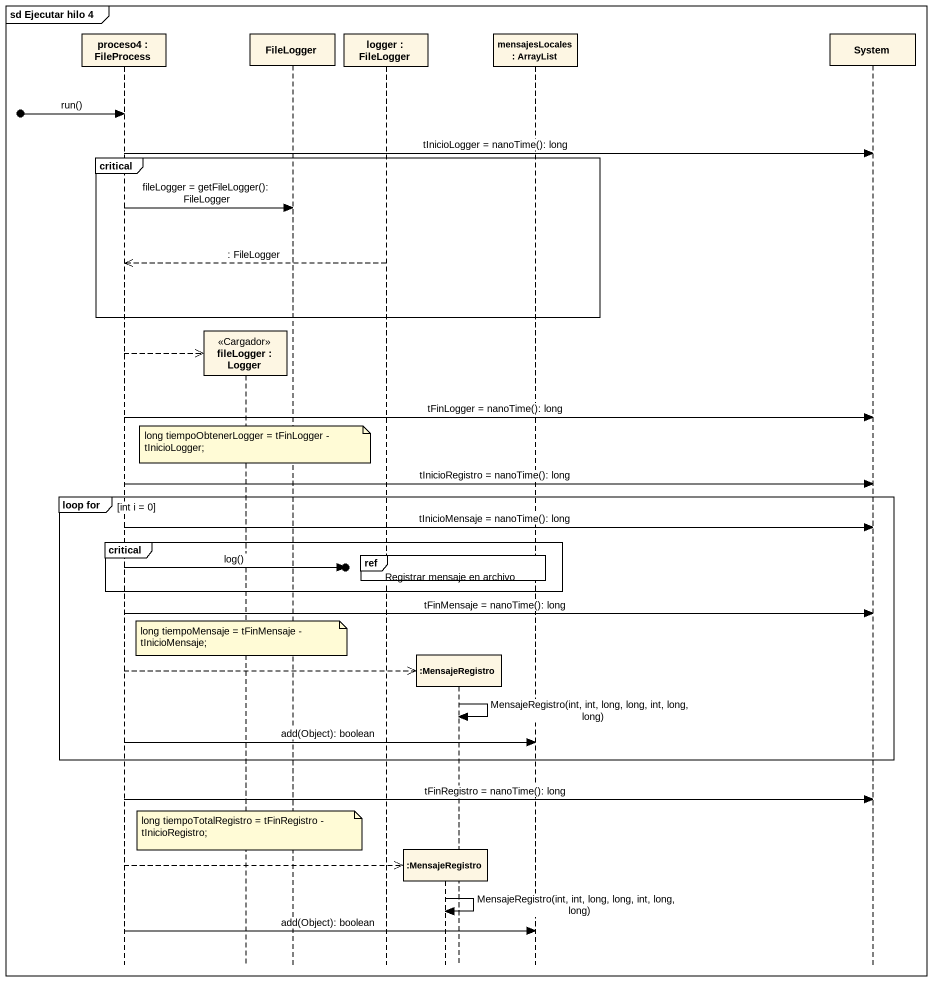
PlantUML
@startuml
mainframe sd Ejecutar hilo 4
hide footbox
participant "proceso4 : FileProcess" as proceso4
participant "fileLogger : Logger" as fileLogger <<Cargador>>
participant FileLogger
participant "logger : FileLogger" as logger
participant ":MensajeRegistro" as MensajeRegistro
participant ":MensajeRegistro" as MensajeRegistro_2
participant "mensajesLocales : ArrayList" as mensajesLocales
participant System

[o-> proceso4 : run()
proceso4 -> System : tInicioLogger = nanoTime(): long
critical
  proceso4 -> FileLogger : fileLogger = getFileLogger(): FileLogger
  logger -->> proceso4 : : FileLogger
end
proceso4 -->> fileLogger **
proceso4 -> System : tFinLogger = nanoTime(): long
note over fileLogger : long tiempoObtenerLogger = tFinLogger - tInicioLogger;
proceso4 -> System : tInicioRegistro = nanoTime(): long
group loop for [int i = 0]
  proceso4 -> System : tInicioMensaje = nanoTime(): long
  critical
    ref over logger, MensajeRegistro, MensajeRegistro_2, mensajesLocales : Registrar mensaje en archivo
    proceso4 ->o] : log()
  end
  proceso4 -> System : tFinMensaje = nanoTime(): long
  note over fileLogger : long tiempoMensaje = tFinMensaje - tInicioMensaje;
  proceso4 -->> MensajeRegistro_2 **
  MensajeRegistro_2 -> MensajeRegistro_2 : MensajeRegistro(int, int, long, long, int, long, long)
  proceso4 -> mensajesLocales : add(Object): boolean
end
proceso4 -> System : tFinRegistro = nanoTime(): long
note over fileLogger : long tiempoTotalRegistro = tFinRegistro - tInicioRegistro;
proceso4 -->> MensajeRegistro **
MensajeRegistro -> MensajeRegistro : MensajeRegistro(int, int, long, long, int, long, long)
proceso4 -> mensajesLocales : add(Object): boolean
@enduml
